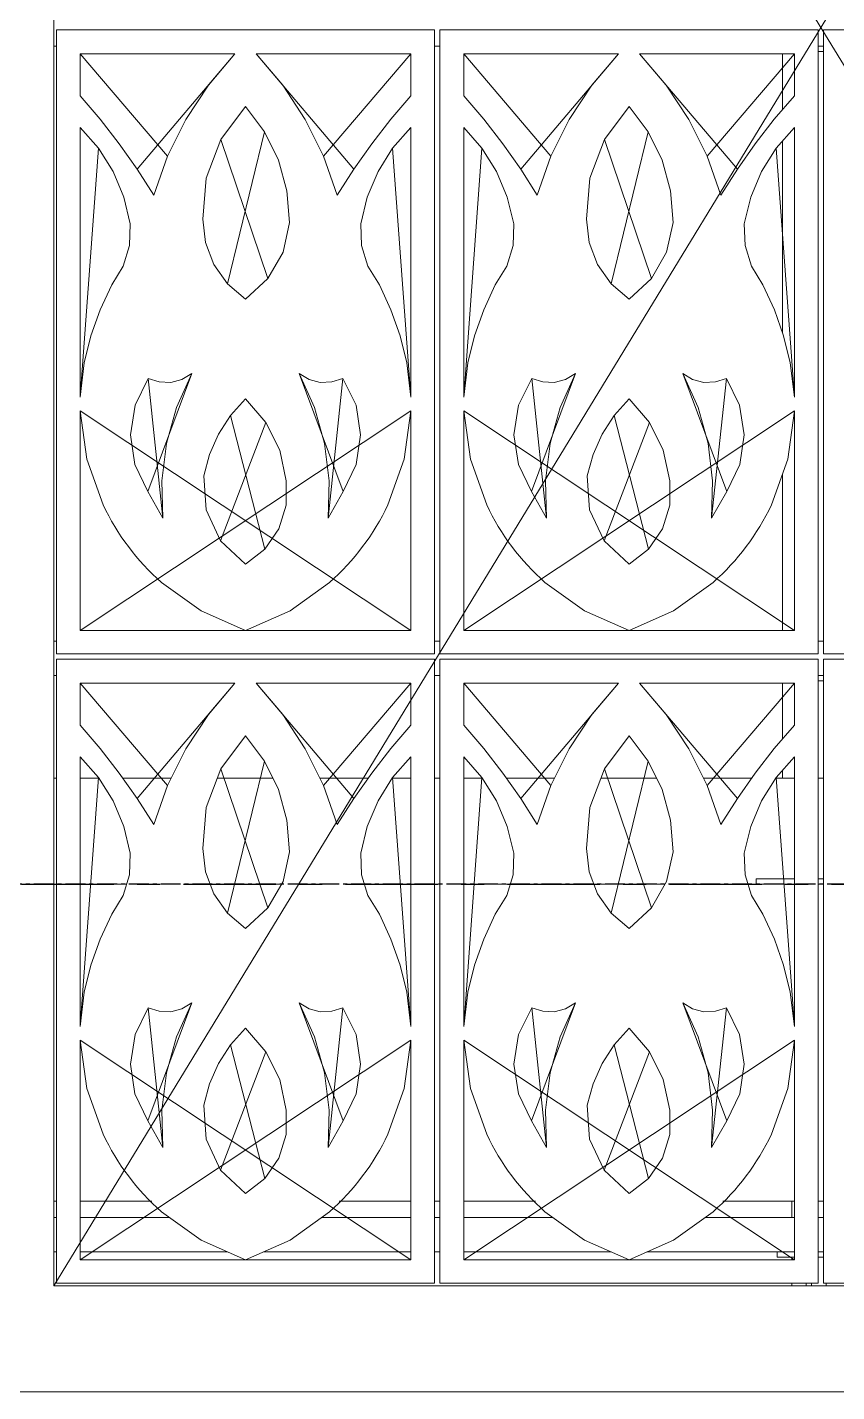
# Model space of a CAD drawing. Header units: millimetres. Extents: x -153298 to 620751, y -313239 to 250031.
# Drawn here: x 52608 to 54138, y 25366 to 27946 of the extents above; entities that cross this region are included whole.
import ezdxf

# ---------------------------------------------------------------- set-up
doc = ezdxf.new("R2010")
doc.units = ezdxf.units.MM
for name, pattern in [('CENTER', [2, 1.25, -0.25, 0.25, -0.25]), ('TA_GL_000.70000', [1.925, 0.7, -0.175, 0.175, -0.175, 0.7]), ('XKITLINE00', [0])]:
    doc.linetypes.add(name, pattern=pattern)
for name, color, linetype in [('000 - 0_SYM_DWG_GRIDLINE_MAIN_COLOR_251', 251, 'Continuous'), ('000 - EXISTING_BUILDING_MAIN_COLOR_251', 251, 'Continuous'), ('000 - EXISTING_BUILDING_MAIN_COLOR_3', 3, 'Continuous'), ('000 - GRID', 251, 'CENTER')]:
    doc.layers.add(name, color=color, linetype=linetype)
doc.layers.add('Part', color=2, linetype='Continuous', lineweight=0)
doc.styles.add('TA', font='', dxfattribs={"height": 4.5})
doc.styles.get('TA').set_extended_font_data('Cordia New')

# ---------------------------------------------------------------- blocks, each defined once
blk = doc.blocks.new('*A13041267')
at = {"layer": 'Part', "linetype": 'XKITLINE00', "lineweight": 0}
for p, q in [((472.457912, 10.42254), (472.497911, 10.42254)), ((472.857919, 10.42254), (473.139185, 10.42254)), ((473.504635, 10.42254), (474.23285, 10.42254)), ((474.929858, 10.42254), (475.771649, 10.42254)), ((476.482964, 10.42254), (477.211179, 10.42254)), ((477.576629, 10.42254), (477.857895, 10.42254)), ((478.217911, 10.42254), (478.297911, 10.42254)), ((478.657919, 10.42254), (478.939185, 10.42254)), ((479.304635, 10.42254), (480.03285, 10.42254)), ((480.729858, 10.42254), (481.571649, 10.42254)), ((482.282964, 10.42254), (483.011179, 10.42254)), ((483.376629, 10.42254), (483.657895, 10.42254)), ((484.017911, 10.42254), (484.097911, 10.42254)), ((472.457912, 8.82254), (472.497911, 8.82254)), ((472.857919, 8.82254), (473.561046, 8.82254)), ((474.821795, 8.82254), (475.90225, 8.82254)), ((477.154768, 8.82254), (477.857895, 8.82254)), ((478.217911, 8.82254), (478.297911, 8.82254)), ((478.657919, 8.82254), (479.361046, 8.82254)), ((480.621795, 8.82254), (481.70225, 8.82254)), ((482.954768, 8.82254), (483.657895, 8.82254)), ((484.017911, 8.82254), (484.097911, 8.82254))]:
    blk.add_line(p, q, dxfattribs=at)
blk = doc.blocks.new('*A13051268')
at = {"layer": 'Part', "linetype": 'XKITLINE00', "lineweight": 0}
for p, q in [((472.457912, 8.822545), (472.497911, 8.822545)), ((472.857919, 8.822545), (473.561047, 8.822545)), ((474.821793, 8.822545), (475.902253, 8.822545)), ((477.154767, 8.822545), (477.857895, 8.822545)), ((478.217911, 8.822545), (478.297911, 8.822545)), ((478.657919, 8.822545), (479.361047, 8.822545)), ((480.621793, 8.822545), (481.702253, 8.822545)), ((482.954767, 8.822545), (483.657895, 8.822545)), ((484.017911, 8.822545), (484.097911, 8.822545)), ((472.457912, 4.022545), (472.497911, 4.022545)), ((472.857919, 4.022545), (473.941614, 4.022545)), ((476.7742, 4.022545), (477.857895, 4.022545)), ((478.217911, 4.022545), (478.297911, 4.022545)), ((478.657919, 4.022545), (479.741614, 4.022545)), ((482.5742, 4.022545), (483.657895, 4.022545)), ((484.017911, 4.022545), (484.097911, 4.022545))]:
    blk.add_line(p, q, dxfattribs=at)
blk = doc.blocks.new('*A17691722')
at = {"layer": '000 - EXISTING_BUILDING_MAIN_COLOR_3', "linetype": 'XKITLINE00', "lineweight": 0}
for p, q in [((495.657912, 40.822545), (472.457912, 2.742546)), ((472.457912, 40.822545), (495.657912, 2.742546)), ((472.457912, 2.742546), (472.457912, 40.822545)), ((495.657912, 2.742546), (472.457912, 2.742546)), ((398.857909, 1.142546), (521.257903, 1.142546))]:
    blk.add_line(p, q, dxfattribs=at)
blk = doc.blocks.new('*A17701723')
at = {"layer": 'Part', "linetype": 'XKITLINE00', "lineweight": 0}
for p, q in [((472.457912, 12.498517), (472.497911, 12.498517)), ((478.217911, 12.498517), (478.297911, 12.498517)), ((484.017911, 12.498517), (484.097911, 12.498517)), ((472.457912, 11.978517), (472.497911, 11.978517)), ((478.217911, 11.978517), (478.297911, 11.978517)), ((484.017911, 11.978517), (484.097911, 11.978517))]:
    blk.add_line(p, q, dxfattribs=at)
blk = doc.blocks.new('*A17711724')
at = {"layer": 'Part', "linetype": 'XKITLINE00', "lineweight": 0}
for p, q in [((472.457912, 21.498517), (472.497911, 21.498517)), ((478.217911, 21.498517), (478.297911, 21.498517)), ((484.017911, 21.498517), (484.097911, 21.498517))]:
    blk.add_line(p, q, dxfattribs=at)
blk = doc.blocks.new('*A17741727')
at = {"layer": 'Part', "linetype": 'XKITLINE00', "lineweight": 0}
for p, q in [((472.457912, 3.778517), (472.497911, 3.778517)), ((472.857919, 3.778517), (474.208691, 3.778517)), ((476.507123, 3.778517), (477.857895, 3.778517)), ((478.217911, 3.778517), (478.297911, 3.778517)), ((478.657919, 3.778517), (480.008691, 3.778517)), ((482.307123, 3.778517), (483.657895, 3.778517)), ((484.017911, 3.778517), (484.097911, 3.778517)), ((472.457912, 3.258517), (472.497911, 3.258517)), ((472.857919, 3.258517), (475.087711, 3.258517)), ((475.628117, 3.258517), (477.857895, 3.258517)), ((478.217911, 3.258517), (478.297911, 3.258517)), ((478.657919, 3.258517), (480.887711, 3.258517)), ((481.428117, 3.258517), (483.657895, 3.258517)), ((484.017911, 3.258517), (484.097911, 3.258517))]:
    blk.add_line(p, q, dxfattribs=at)
blk = doc.blocks.new('*A17791732')
at = {"layer": 'Part', "linetype": 'XKITLINE00', "lineweight": 0}
blk.add_line((484.017911, 21.418517), (484.097911, 21.418517), dxfattribs=at)
blk = doc.blocks.new('*A18991848')
at = {"layer": 'Part', "linetype": 'XKITLINE00', "lineweight": 0}
for p, q in [((483.837855, 2.742546), (483.837855, 2.782517)), ((483.917855, 2.742546), (483.917855, 2.782517))]:
    blk.add_line(p, q, dxfattribs=at)
blk = doc.blocks.new('*A19001849')
at = {"layer": 'Part', "linetype": 'XKITLINE00', "lineweight": 0}
for p, q in [((483.397855, 3.258517), (483.397855, 3.178517)), ((483.397855, 3.178517), (483.657895, 3.178517)), ((484.017911, 3.178517), (484.097911, 3.178517))]:
    blk.add_line(p, q, dxfattribs=at)
blk = doc.blocks.new('*A19011850')
at = {"layer": 'Part', "linetype": 'XKITLINE00', "lineweight": 0}
for p, q in [((483.617855, 3.778517), (483.617855, 4.022545)), ((483.617855, 3.138387), (483.617855, 3.178517)), ((483.617855, 2.742546), (483.617855, 2.782517)), ((484.137855, 2.742546), (484.137855, 2.782517))]:
    blk.add_line(p, q, dxfattribs=at)
blk = doc.blocks.new('*A19091858')
at = {"layer": 'Part', "linetype": 'XKITLINE00', "lineweight": 0}
blk.add_line((472.457912, 8.822545), (472.497888, 8.822545), dxfattribs=at)
blk = doc.blocks.new('*A19111860')
at = {"layer": '000 - EXISTING_BUILDING_MAIN_COLOR_251', "linetype": 'XKITLINE00', "lineweight": 0}
for p, q in [((472.497911, 12.302517), (472.497911, 21.742517)), ((472.497911, 21.742517), (478.217911, 21.742517)), ((478.217911, 21.742517), (478.217911, 12.302517)), ((478.297911, 12.302517), (478.297911, 21.742517)), ((478.297911, 21.742517), (484.017911, 21.742517)), ((484.017911, 21.742517), (484.017911, 12.302517)), ((489.817911, 21.742517), (484.097911, 21.742517)), ((484.097911, 21.742517), (484.097911, 12.302517)), ((472.857919, 21.382523), (475.197671, 21.383195)), ((472.857919, 21.382523), (474.177312, 19.830619)), ((472.857919, 20.745377), (472.857919, 21.382523)), ((475.197671, 21.383195), (473.718825, 19.638561)), ((475.197671, 21.383195), (474.795711, 20.90812)), ((475.518143, 21.383195), (476.996989, 19.638561)), ((475.920103, 20.90812), (475.518143, 21.383195)), ((475.518143, 21.383195), (477.857895, 21.382523)), ((477.857895, 21.382523), (476.538502, 19.830619)), ((477.857895, 21.382523), (477.857895, 20.745377)), ((478.657919, 21.382523), (480.997671, 21.383195)), ((478.657919, 21.382523), (479.977312, 19.830619)), ((478.657919, 20.745377), (478.657919, 21.382523)), ((480.997671, 21.383195), (479.518825, 19.638561)), ((480.997671, 21.383195), (480.595711, 20.90812)), ((481.318143, 21.383195), (482.796989, 19.638561)), ((481.720103, 20.90812), (481.318143, 21.383195)), ((481.318143, 21.383195), (483.657895, 21.382523)), ((483.657895, 21.382523), (482.338502, 19.830619)), ((483.657895, 21.382523), (483.657895, 20.745377)), ((474.795711, 20.90812), (474.453931, 20.388068)), ((476.261883, 20.388068), (475.920103, 20.90812)), ((480.595711, 20.90812), (480.253931, 20.388068)), ((482.061883, 20.388068), (481.720103, 20.90812)), ((473.162219, 20.39014), (472.857919, 20.745377)), ((477.553595, 20.39014), (477.857895, 20.745377)), ((478.962219, 20.39014), (478.657919, 20.745377)), ((483.353595, 20.39014), (483.657895, 20.745377)), ((474.984028, 20.086175), (475.357895, 20.585694)), ((475.357895, 20.585694), (475.644908, 20.201065)), ((480.784028, 20.086175), (481.157895, 20.585694)), ((481.157895, 20.585694), (481.444908, 20.201065)), ((472.857919, 20.266434), (472.857919, 16.186434)), ((473.132936, 19.952518), (472.857919, 20.266434)), ((473.449402, 20.020927), (473.162219, 20.39014)), ((474.453931, 20.388068), (474.177312, 19.830619)), ((476.538502, 19.830619), (476.261883, 20.388068)), ((477.553595, 20.39014), (477.266412, 20.020927)), ((477.582878, 19.952518), (477.857895, 20.266434)), ((477.857895, 20.266434), (477.857895, 16.186434)), ((478.657919, 20.266434), (478.657919, 16.186434)), ((478.932936, 19.952518), (478.657919, 20.266434)), ((479.249402, 20.020927), (478.962219, 20.39014)), ((480.253931, 20.388068), (479.977312, 19.830619)), ((482.338502, 19.830619), (482.061883, 20.388068)), ((483.353595, 20.39014), (483.066412, 20.020927)), ((483.382878, 19.952518), (483.657895, 20.266434)), ((483.657895, 20.266434), (483.657895, 16.186434)), ((473.718825, 19.638561), (473.449402, 20.020927)), ((474.763857, 19.502377), (474.984028, 20.086175)), ((474.984028, 20.086175), (475.695296, 17.983653)), ((475.644908, 20.201065), (475.084853, 17.901446)), ((475.644908, 20.201065), (475.856162, 19.770151)), ((477.266412, 20.020927), (476.996989, 19.638561)), ((479.518825, 19.638561), (479.249402, 20.020927)), ((480.563857, 19.502377), (480.784028, 20.086175)), ((480.784028, 20.086175), (481.495296, 17.983653)), ((481.444908, 20.201065), (480.884853, 17.901446)), ((481.444908, 20.201065), (481.656162, 19.770151)), ((483.066412, 20.020927), (482.796989, 19.638561)), ((473.132936, 19.952518), (472.857919, 16.186434)), ((473.132936, 19.952518), (473.354443, 19.598805)), ((474.177312, 19.830619), (473.969888, 19.243897)), ((476.745926, 19.243897), (476.538502, 19.830619)), ((477.361371, 19.598805), (477.582878, 19.952518)), ((477.582878, 19.952518), (477.857895, 16.186434)), ((478.932936, 19.952518), (478.657919, 16.186434)), ((478.932936, 19.952518), (479.154443, 19.598805)), ((479.977312, 19.830619), (479.769888, 19.243897)), ((482.545926, 19.243897), (482.338502, 19.830619)), ((483.161371, 19.598805), (483.382878, 19.952518)), ((483.382878, 19.952518), (483.657895, 16.186434)), ((473.969888, 19.243897), (473.718825, 19.638561)), ((475.856162, 19.770151), (475.984427, 19.307697)), ((476.996989, 19.638561), (476.745926, 19.243897)), ((479.769888, 19.243897), (479.518825, 19.638561)), ((481.656162, 19.770151), (481.784427, 19.307697)), ((482.796989, 19.638561), (482.545926, 19.243897)), ((473.354443, 19.598805), (473.516785, 19.214328)), ((474.714758, 18.880376), (474.763857, 19.502377)), ((477.199029, 19.214328), (477.361371, 19.598805)), ((479.154443, 19.598805), (479.316785, 19.214328)), ((480.514758, 18.880376), (480.563857, 19.502377)), ((482.999029, 19.214328), (483.161371, 19.598805)), ((473.615815, 18.808901), (473.516785, 19.214328)), ((476.025313, 18.829529), (475.984427, 19.307697)), ((477.099998, 18.808901), (477.199029, 19.214328)), ((479.415815, 18.808901), (479.316785, 19.214328)), ((481.825313, 18.829529), (481.784427, 19.307697)), ((482.899998, 18.808901), (482.999029, 19.214328)), ((473.615815, 18.808901), (473.603508, 18.481042)), ((474.752504, 18.525819), (474.714758, 18.880376)), ((476.025313, 18.829529), (475.924698, 18.381468)), ((477.112306, 18.481042), (477.099998, 18.808901)), ((479.415815, 18.808901), (479.403508, 18.481042)), ((480.552504, 18.525819), (480.514758, 18.880376)), ((481.825313, 18.829529), (481.724698, 18.381468)), ((482.912306, 18.481042), (482.899998, 18.808901)), ((473.603508, 18.481042), (473.50734, 18.167363)), ((474.878596, 18.192297), (474.752504, 18.525819)), ((475.924698, 18.381468), (475.695296, 17.983653)), ((477.208474, 18.167363), (477.112306, 18.481042)), ((479.403508, 18.481042), (479.30734, 18.167363)), ((480.678596, 18.192297), (480.552504, 18.525819)), ((481.724698, 18.381468), (481.495296, 17.983653)), ((483.008474, 18.167363), (482.912306, 18.481042)), ((473.333773, 17.888944), (473.50734, 18.167363)), ((475.084853, 17.901446), (474.878596, 18.192297)), ((477.382041, 17.888944), (477.208474, 18.167363)), ((479.133773, 17.888944), (479.30734, 18.167363)), ((480.884853, 17.901446), (480.678596, 18.192297)), ((483.182041, 17.888944), (483.008474, 18.167363)), ((475.695296, 17.983653), (475.357895, 17.672135)), ((481.495296, 17.983653), (481.157895, 17.672135)), ((473.333773, 17.888944), (473.159609, 17.508841)), ((475.357895, 17.672135), (475.084853, 17.901446)), ((477.556205, 17.508841), (477.382041, 17.888944)), ((479.133773, 17.888944), (478.959609, 17.508841)), ((481.157895, 17.672135), (480.884853, 17.901446)), ((483.356205, 17.508841), (483.182041, 17.888944)), ((473.159609, 17.508841), (473.021038, 17.114367)), ((477.694776, 17.114367), (477.556205, 17.508841)), ((478.959609, 17.508841), (478.821038, 17.114367)), ((483.494776, 17.114367), (483.356205, 17.508841)), ((473.021038, 17.114367), (472.919228, 16.708848)), ((477.796585, 16.708848), (477.694776, 17.114367)), ((478.821038, 17.114367), (478.719228, 16.708848)), ((483.596585, 16.708848), (483.494776, 17.114367)), ((472.919228, 16.708848), (472.857919, 16.186434)), ((474.545884, 16.545792), (473.881119, 14.761918)), ((474.545884, 16.545792), (474.31483, 16.029249)), ((474.396155, 16.455593), (474.545884, 16.545792)), ((476.16993, 16.545792), (476.834695, 14.761918)), ((476.400984, 16.029249), (476.16993, 16.545792)), ((476.16993, 16.545792), (476.319659, 16.455593)), ((477.857895, 16.186434), (477.796585, 16.708848)), ((478.719228, 16.708848), (478.657919, 16.186434)), ((480.345884, 16.545792), (479.681119, 14.761918)), ((480.345884, 16.545792), (480.11483, 16.029249)), ((480.196155, 16.455593), (480.345884, 16.545792)), ((481.96993, 16.545792), (482.634695, 14.761918)), ((482.200984, 16.029249), (481.96993, 16.545792)), ((481.96993, 16.545792), (482.119659, 16.455593)), ((483.657895, 16.186434), (483.596585, 16.708848)), ((473.687051, 16.065111), (473.886307, 16.471741)), ((473.886307, 16.471741), (474.108994, 14.356827)), ((473.886307, 16.471741), (474.05231, 16.41699)), ((474.05231, 16.41699), (474.22702, 16.411456)), ((474.22702, 16.411456), (474.396155, 16.455593)), ((476.319659, 16.455593), (476.488793, 16.411456)), ((476.488793, 16.411456), (476.663504, 16.41699)), ((476.829507, 16.471741), (476.60682, 14.356827)), ((476.663504, 16.41699), (476.829507, 16.471741)), ((476.829507, 16.471741), (477.028763, 16.065111)), ((479.487051, 16.065111), (479.686307, 16.471741)), ((479.686307, 16.471741), (479.908994, 14.356827)), ((479.686307, 16.471741), (479.85231, 16.41699)), ((479.85231, 16.41699), (480.02702, 16.411456)), ((480.02702, 16.411456), (480.196155, 16.455593)), ((482.119659, 16.455593), (482.288793, 16.411456)), ((482.288793, 16.411456), (482.463504, 16.41699)), ((482.629507, 16.471741), (482.40682, 14.356827)), ((482.463504, 16.41699), (482.629507, 16.471741)), ((482.629507, 16.471741), (482.828763, 16.065111)), ((475.132818, 15.912025), (475.357895, 16.16272)), ((475.357895, 16.16272), (475.665902, 15.80632)), ((480.932818, 15.912025), (481.157895, 16.16272)), ((481.157895, 16.16272), (481.465902, 15.80632)), ((477.857895, 12.658387), (472.857919, 15.978957)), ((477.857895, 15.978957), (472.857919, 12.658387)), ((472.857919, 12.658387), (472.857919, 15.978957)), ((472.857919, 15.978957), (472.959356, 15.249821)), ((473.617637, 15.617637), (473.687051, 16.065111)), ((474.31483, 16.029249), (474.163059, 15.484118)), ((474.94957, 15.62931), (475.132818, 15.912025)), ((475.132818, 15.912025), (475.651025, 13.890287)), ((476.552755, 15.484118), (476.400984, 16.029249)), ((477.028763, 16.065111), (477.098177, 15.617637)), ((477.756458, 15.249821), (477.857895, 15.978957)), ((477.857895, 15.978957), (477.857895, 12.658387)), ((483.657895, 12.658387), (478.657919, 15.978957)), ((483.657895, 15.978957), (478.657919, 12.658387)), ((478.657919, 12.658387), (478.657919, 15.978957)), ((478.657919, 15.978957), (478.759356, 15.249821)), ((479.417637, 15.617637), (479.487051, 16.065111)), ((480.11483, 16.029249), (479.963059, 15.484118)), ((480.74957, 15.62931), (480.932818, 15.912025)), ((480.932818, 15.912025), (481.451025, 13.890287)), ((482.352755, 15.484118), (482.200984, 16.029249)), ((482.828763, 16.065111), (482.898177, 15.617637)), ((483.556458, 15.249821), (483.657895, 15.978957)), ((483.657895, 15.978957), (483.657895, 12.658387)), ((475.665902, 15.80632), (474.982075, 14.014752)), ((475.665902, 15.80632), (475.87561, 15.384524)), ((481.465902, 15.80632), (480.782075, 14.014752)), ((481.465902, 15.80632), (481.67561, 15.384524)), ((473.684335, 15.16975), (473.617637, 15.617637)), ((474.163059, 15.484118), (474.093936, 14.922491)), ((474.812631, 15.321487), (474.94957, 15.62931)), ((476.621878, 14.922491), (476.552755, 15.484118)), ((477.098177, 15.617637), (477.031479, 15.16975)), ((479.484335, 15.16975), (479.417637, 15.617637)), ((479.963059, 15.484118), (479.893936, 14.922491)), ((480.612631, 15.321487), (480.74957, 15.62931)), ((482.421878, 14.922491), (482.352755, 15.484118)), ((482.898177, 15.617637), (482.831479, 15.16975)), ((474.725347, 14.996081), (474.812631, 15.321487)), ((475.87561, 15.384524), (475.973846, 14.92383)), ((480.525347, 14.996081), (480.612631, 15.321487)), ((481.67561, 15.384524), (481.773846, 14.92383)), ((472.959356, 15.249821), (473.205602, 14.55607)), ((473.881119, 14.761918), (473.684335, 15.16975)), ((477.031479, 15.16975), (476.834695, 14.761918)), ((477.510212, 14.55607), (477.756458, 15.249821)), ((478.759356, 15.249821), (479.005602, 14.55607)), ((479.681119, 14.761918), (479.484335, 15.16975)), ((482.831479, 15.16975), (482.634695, 14.761918)), ((483.310212, 14.55607), (483.556458, 15.249821)), ((474.093936, 14.922491), (474.108994, 14.356827)), ((474.761087, 14.481185), (474.725347, 14.996081)), ((475.97361, 14.551665), (475.973846, 14.92383)), ((476.60682, 14.356827), (476.621878, 14.922491)), ((479.893936, 14.922491), (479.908994, 14.356827)), ((480.561087, 14.481185), (480.525347, 14.996081)), ((481.77361, 14.551665), (481.773846, 14.92383)), ((482.40682, 14.356827), (482.421878, 14.922491)), ((474.108994, 14.356827), (473.881119, 14.761918)), ((476.834695, 14.761918), (476.60682, 14.356827)), ((479.908994, 14.356827), (479.681119, 14.761918)), ((482.634695, 14.761918), (482.40682, 14.356827)), ((474.982075, 14.014752), (474.761087, 14.481185)), ((475.97361, 14.551665), (475.862653, 14.196425)), ((480.782075, 14.014752), (480.561087, 14.481185)), ((481.77361, 14.551665), (481.662653, 14.196425)), ((475.862653, 14.196425), (475.651025, 13.890287)), ((481.662653, 14.196425), (481.451025, 13.890287)), ((475.357895, 13.660981), (474.982075, 14.014752)), ((475.651025, 13.890287), (475.357895, 13.660981)), ((481.157895, 13.660981), (480.782075, 14.014752)), ((481.451025, 13.890287), (481.157895, 13.660981)), ((474.086609, 13.385891), (474.685244, 12.957448)), ((476.03057, 12.957448), (476.629205, 13.385891)), ((479.886609, 13.385891), (480.485244, 12.957448)), ((481.83057, 12.957448), (482.429205, 13.385891)), ((474.685244, 12.957448), (475.357919, 12.658387)), ((475.357919, 12.658387), (476.03057, 12.957448)), ((480.485244, 12.957448), (481.157919, 12.658387)), ((481.157919, 12.658387), (481.83057, 12.957448)), ((477.857895, 12.658387), (472.857919, 12.658387)), ((483.657895, 12.658387), (478.657919, 12.658387)), ((478.217911, 12.302517), (472.497911, 12.302517)), ((472.497911, 2.782517), (472.497911, 12.222517)), ((472.497911, 12.222517), (478.217911, 12.222517)), ((478.217911, 12.222517), (478.217911, 2.782517)), ((484.017911, 12.302517), (478.297911, 12.302517)), ((478.297911, 2.782517), (478.297911, 12.222517)), ((478.297911, 12.222517), (484.017911, 12.222517)), ((484.017911, 12.222517), (484.017911, 2.782517)), ((484.097911, 12.302517), (489.817911, 12.302517)), ((489.817911, 12.222517), (484.097911, 12.222517)), ((484.097911, 12.222517), (484.097911, 2.782517)), ((472.857919, 11.862523), (475.197671, 11.863195)), ((472.857919, 11.862523), (474.177312, 10.310619)), ((472.857919, 11.225377), (472.857919, 11.862523)), ((475.197671, 11.863195), (473.718825, 10.118561)), ((475.197671, 11.863195), (474.795711, 11.38812)), ((475.518143, 11.863195), (476.996989, 10.118561)), ((475.920103, 11.38812), (475.518143, 11.863195)), ((475.518143, 11.863195), (477.857895, 11.862523)), ((477.857895, 11.862523), (476.538502, 10.310619)), ((477.857895, 11.862523), (477.857895, 11.225377)), ((478.657919, 11.862523), (480.997671, 11.863195)), ((478.657919, 11.862523), (479.977312, 10.310619)), ((478.657919, 11.225377), (478.657919, 11.862523)), ((480.997671, 11.863195), (479.518825, 10.118561)), ((480.997671, 11.863195), (480.595711, 11.38812)), ((481.318143, 11.863195), (482.796989, 10.118561)), ((481.720103, 11.38812), (481.318143, 11.863195)), ((481.318143, 11.863195), (483.657895, 11.862523)), ((483.657895, 11.862523), (482.338502, 10.310619)), ((483.657895, 11.862523), (483.657895, 11.225377)), ((474.795711, 11.38812), (474.453931, 10.868068)), ((476.261883, 10.868068), (475.920103, 11.38812)), ((480.595711, 11.38812), (480.253931, 10.868068)), ((482.061883, 10.868068), (481.720103, 11.38812)), ((473.162219, 10.87014), (472.857919, 11.225377)), ((477.553595, 10.87014), (477.857895, 11.225377)), ((478.962219, 10.87014), (478.657919, 11.225377)), ((483.353595, 10.87014), (483.657895, 11.225377)), ((474.984028, 10.566175), (475.357895, 11.065694)), ((475.357895, 11.065694), (475.644908, 10.681065)), ((480.784028, 10.566175), (481.157895, 11.065694)), ((481.157895, 11.065694), (481.444908, 10.681065)), ((472.857919, 10.746434), (472.857919, 6.666434)), ((473.132936, 10.432518), (472.857919, 10.746434)), ((473.449402, 10.500927), (473.162219, 10.87014)), ((474.453931, 10.868068), (474.177312, 10.310619)), ((476.538502, 10.310619), (476.261883, 10.868068)), ((477.553595, 10.87014), (477.266412, 10.500927)), ((477.582878, 10.432518), (477.857895, 10.746434)), ((477.857895, 10.746434), (477.857895, 6.666434)), ((478.657919, 10.746434), (478.657919, 6.666434)), ((478.932936, 10.432518), (478.657919, 10.746434)), ((479.249402, 10.500927), (478.962219, 10.87014)), ((480.253931, 10.868068), (479.977312, 10.310619)), ((482.338502, 10.310619), (482.061883, 10.868068)), ((483.353595, 10.87014), (483.066412, 10.500927)), ((483.382878, 10.432518), (483.657895, 10.746434)), ((483.657895, 10.746434), (483.657895, 6.666434)), ((474.763857, 9.982377), (474.984028, 10.566175)), ((474.984028, 10.566175), (475.695296, 8.463653)), ((475.644908, 10.681065), (475.084853, 8.381446)), ((475.644908, 10.681065), (475.856162, 10.250151)), ((480.563857, 9.982377), (480.784028, 10.566175)), ((480.784028, 10.566175), (481.495296, 8.463653)), ((481.444908, 10.681065), (480.884853, 8.381446)), ((481.444908, 10.681065), (481.656162, 10.250151)), ((473.132936, 10.432518), (472.857919, 6.666434)), ((473.132936, 10.432518), (473.354443, 10.078805)), ((473.718825, 10.118561), (473.449402, 10.500927)), ((477.266412, 10.500927), (476.996989, 10.118561)), ((477.361371, 10.078805), (477.582878, 10.432518)), ((477.582878, 10.432518), (477.857895, 6.666434)), ((478.932936, 10.432518), (478.657919, 6.666434)), ((478.932936, 10.432518), (479.154443, 10.078805)), ((479.518825, 10.118561), (479.249402, 10.500927)), ((483.066412, 10.500927), (482.796989, 10.118561)), ((483.161371, 10.078805), (483.382878, 10.432518)), ((483.382878, 10.432518), (483.657895, 6.666434)), ((473.969888, 9.723897), (473.718825, 10.118561)), ((474.177312, 10.310619), (473.969888, 9.723897)), ((475.856162, 10.250151), (475.984427, 9.787697)), ((476.745926, 9.723897), (476.538502, 10.310619)), ((476.996989, 10.118561), (476.745926, 9.723897)), ((479.769888, 9.723897), (479.518825, 10.118561)), ((479.977312, 10.310619), (479.769888, 9.723897)), ((481.656162, 10.250151), (481.784427, 9.787697)), ((482.545926, 9.723897), (482.338502, 10.310619)), ((482.796989, 10.118561), (482.545926, 9.723897)), ((473.354443, 10.078805), (473.516785, 9.694328)), ((474.714758, 9.360376), (474.763857, 9.982377)), ((477.199029, 9.694328), (477.361371, 10.078805)), ((479.154443, 10.078805), (479.316785, 9.694328)), ((480.514758, 9.360376), (480.563857, 9.982377)), ((482.999029, 9.694328), (483.161371, 10.078805)), ((476.025313, 9.309529), (475.984427, 9.787697)), ((481.825313, 9.309529), (481.784427, 9.787697)), ((473.615815, 9.288901), (473.516785, 9.694328)), ((477.099998, 9.288901), (477.199029, 9.694328)), ((479.415815, 9.288901), (479.316785, 9.694328)), ((482.899998, 9.288901), (482.999029, 9.694328)), ((473.615815, 9.288901), (473.603508, 8.961042)), ((474.752504, 9.005819), (474.714758, 9.360376)), ((476.025313, 9.309529), (475.924698, 8.861468)), ((477.112306, 8.961042), (477.099998, 9.288901)), ((479.415815, 9.288901), (479.403508, 8.961042)), ((480.552504, 9.005819), (480.514758, 9.360376)), ((481.825313, 9.309529), (481.724698, 8.861468)), ((482.912306, 8.961042), (482.899998, 9.288901)), ((473.603508, 8.961042), (473.50734, 8.647363)), ((474.878596, 8.672297), (474.752504, 9.005819)), ((477.208474, 8.647363), (477.112306, 8.961042)), ((479.403508, 8.961042), (479.30734, 8.647363)), ((480.678596, 8.672297), (480.552504, 9.005819)), ((483.008474, 8.647363), (482.912306, 8.961042)), ((475.084853, 8.381446), (474.878596, 8.672297)), ((475.924698, 8.861468), (475.695296, 8.463653)), ((480.884853, 8.381446), (480.678596, 8.672297)), ((481.724698, 8.861468), (481.495296, 8.463653)), ((473.333773, 8.368944), (473.50734, 8.647363)), ((475.695296, 8.463653), (475.357895, 8.152135)), ((477.382041, 8.368944), (477.208474, 8.647363)), ((479.133773, 8.368944), (479.30734, 8.647363)), ((481.495296, 8.463653), (481.157895, 8.152135)), ((483.182041, 8.368944), (483.008474, 8.647363)), ((473.333773, 8.368944), (473.159609, 7.988841)), ((475.357895, 8.152135), (475.084853, 8.381446)), ((477.556205, 7.988841), (477.382041, 8.368944)), ((479.133773, 8.368944), (478.959609, 7.988841)), ((481.157895, 8.152135), (480.884853, 8.381446)), ((483.356205, 7.988841), (483.182041, 8.368944)), ((473.159609, 7.988841), (473.021038, 7.594367)), ((477.694776, 7.594367), (477.556205, 7.988841)), ((478.959609, 7.988841), (478.821038, 7.594367)), ((483.494776, 7.594367), (483.356205, 7.988841)), ((473.021038, 7.594367), (472.919228, 7.188848)), ((477.796585, 7.188848), (477.694776, 7.594367)), ((478.821038, 7.594367), (478.719228, 7.188848)), ((483.596585, 7.188848), (483.494776, 7.594367)), ((472.919228, 7.188848), (472.857919, 6.666434)), ((474.545884, 7.025792), (473.881119, 5.241918)), ((474.545884, 7.025792), (474.31483, 6.509249)), ((474.396155, 6.935593), (474.545884, 7.025792)), ((476.16993, 7.025792), (476.834695, 5.241918)), ((476.400984, 6.509249), (476.16993, 7.025792)), ((476.16993, 7.025792), (476.319659, 6.935593)), ((477.857895, 6.666434), (477.796585, 7.188848)), ((478.719228, 7.188848), (478.657919, 6.666434)), ((480.345884, 7.025792), (479.681119, 5.241918)), ((480.345884, 7.025792), (480.11483, 6.509249)), ((480.196155, 6.935593), (480.345884, 7.025792)), ((481.96993, 7.025792), (482.634695, 5.241918)), ((482.200984, 6.509249), (481.96993, 7.025792)), ((481.96993, 7.025792), (482.119659, 6.935593)), ((483.657895, 6.666434), (483.596585, 7.188848)), ((473.687051, 6.545111), (473.886307, 6.951741)), ((473.886307, 6.951741), (474.108994, 4.836827)), ((473.886307, 6.951741), (474.05231, 6.89699)), ((474.05231, 6.89699), (474.22702, 6.891456)), ((474.22702, 6.891456), (474.396155, 6.935593)), ((476.319659, 6.935593), (476.488793, 6.891456)), ((476.488793, 6.891456), (476.663504, 6.89699)), ((476.829507, 6.951741), (476.60682, 4.836827)), ((476.663504, 6.89699), (476.829507, 6.951741)), ((476.829507, 6.951741), (477.028763, 6.545111)), ((479.487051, 6.545111), (479.686307, 6.951741)), ((479.686307, 6.951741), (479.908994, 4.836827)), ((479.686307, 6.951741), (479.85231, 6.89699)), ((479.85231, 6.89699), (480.02702, 6.891456)), ((480.02702, 6.891456), (480.196155, 6.935593)), ((482.119659, 6.935593), (482.288793, 6.891456)), ((482.288793, 6.891456), (482.463504, 6.89699)), ((482.629507, 6.951741), (482.40682, 4.836827)), ((482.463504, 6.89699), (482.629507, 6.951741)), ((482.629507, 6.951741), (482.828763, 6.545111)), ((475.132818, 6.392025), (475.357895, 6.64272)), ((475.357895, 6.64272), (475.665902, 6.28632)), ((480.932818, 6.392025), (481.157895, 6.64272)), ((481.157895, 6.64272), (481.465902, 6.28632)), ((477.857895, 3.138387), (472.857919, 6.458957)), ((477.857895, 6.458957), (472.857919, 3.138387)), ((472.857919, 3.138387), (472.857919, 6.458957)), ((472.857919, 6.458957), (472.959356, 5.729821)), ((473.617637, 6.097637), (473.687051, 6.545111)), ((474.31483, 6.509249), (474.163059, 5.964118)), ((476.552755, 5.964118), (476.400984, 6.509249)), ((477.028763, 6.545111), (477.098177, 6.097637)), ((477.756458, 5.729821), (477.857895, 6.458957)), ((477.857895, 6.458957), (477.857895, 3.138387)), ((483.657895, 3.138387), (478.657919, 6.458957)), ((483.657895, 6.458957), (478.657919, 3.138387)), ((478.657919, 3.138387), (478.657919, 6.458957)), ((478.657919, 6.458957), (478.759356, 5.729821)), ((479.417637, 6.097637), (479.487051, 6.545111)), ((480.11483, 6.509249), (479.963059, 5.964118)), ((482.352755, 5.964118), (482.200984, 6.509249)), ((482.828763, 6.545111), (482.898177, 6.097637)), ((483.556458, 5.729821), (483.657895, 6.458957)), ((483.657895, 6.458957), (483.657895, 3.138387)), ((474.94957, 6.10931), (475.132818, 6.392025)), ((475.665902, 6.28632), (474.982075, 4.494752)), ((475.132818, 6.392025), (475.651025, 4.370287)), ((475.665902, 6.28632), (475.87561, 5.864524)), ((480.74957, 6.10931), (480.932818, 6.392025)), ((481.465902, 6.28632), (480.782075, 4.494752)), ((480.932818, 6.392025), (481.451025, 4.370287)), ((481.465902, 6.28632), (481.67561, 5.864524)), ((473.684335, 5.64975), (473.617637, 6.097637)), ((474.812631, 5.801487), (474.94957, 6.10931)), ((477.098177, 6.097637), (477.031479, 5.64975)), ((479.484335, 5.64975), (479.417637, 6.097637)), ((480.612631, 5.801487), (480.74957, 6.10931)), ((482.898177, 6.097637), (482.831479, 5.64975)), ((474.163059, 5.964118), (474.093936, 5.402491)), ((474.725347, 5.476081), (474.812631, 5.801487)), ((475.87561, 5.864524), (475.973846, 5.40383)), ((476.621878, 5.402491), (476.552755, 5.964118)), ((479.963059, 5.964118), (479.893936, 5.402491)), ((480.525347, 5.476081), (480.612631, 5.801487)), ((481.67561, 5.864524), (481.773846, 5.40383)), ((482.421878, 5.402491), (482.352755, 5.964118)), ((472.959356, 5.729821), (473.205602, 5.03607)), ((473.881119, 5.241918), (473.684335, 5.64975)), ((477.031479, 5.64975), (476.834695, 5.241918)), ((477.510212, 5.03607), (477.756458, 5.729821)), ((478.759356, 5.729821), (479.005602, 5.03607)), ((479.681119, 5.241918), (479.484335, 5.64975)), ((482.831479, 5.64975), (482.634695, 5.241918)), ((483.310212, 5.03607), (483.556458, 5.729821)), ((474.093936, 5.402491), (474.108994, 4.836827)), ((474.761087, 4.961185), (474.725347, 5.476081)), ((475.97361, 5.031665), (475.973846, 5.40383)), ((476.60682, 4.836827), (476.621878, 5.402491)), ((479.893936, 5.402491), (479.908994, 4.836827)), ((480.561087, 4.961185), (480.525347, 5.476081)), ((481.77361, 5.031665), (481.773846, 5.40383)), ((482.40682, 4.836827), (482.421878, 5.402491)), ((474.108994, 4.836827), (473.881119, 5.241918)), ((476.834695, 5.241918), (476.60682, 4.836827)), ((479.908994, 4.836827), (479.681119, 5.241918)), ((482.634695, 5.241918), (482.40682, 4.836827)), ((474.982075, 4.494752), (474.761087, 4.961185)), ((475.97361, 5.031665), (475.862653, 4.676425)), ((480.782075, 4.494752), (480.561087, 4.961185)), ((481.77361, 5.031665), (481.662653, 4.676425)), ((475.862653, 4.676425), (475.651025, 4.370287)), ((481.662653, 4.676425), (481.451025, 4.370287)), ((475.357895, 4.140981), (474.982075, 4.494752)), ((475.651025, 4.370287), (475.357895, 4.140981)), ((481.157895, 4.140981), (480.782075, 4.494752)), ((481.451025, 4.370287), (481.157895, 4.140981)), ((474.086609, 3.865891), (474.685244, 3.437448)), ((476.03057, 3.437448), (476.629205, 3.865891)), ((479.886609, 3.865891), (480.485244, 3.437448)), ((481.83057, 3.437448), (482.429205, 3.865891)), ((474.685244, 3.437448), (475.357919, 3.138387)), ((475.357919, 3.138387), (476.03057, 3.437448)), ((480.485244, 3.437448), (481.157919, 3.138387)), ((481.157919, 3.138387), (481.83057, 3.437448)), ((477.857895, 3.138387), (472.857919, 3.138387)), ((483.657895, 3.138387), (478.657919, 3.138387)), ((478.217911, 2.782517), (472.497911, 2.782517)), ((484.017911, 2.782517), (478.297911, 2.782517)), ((484.097911, 2.782517), (489.817911, 2.782517))]:
    blk.add_line(p, q, dxfattribs=at)
for centre, start, end in [((476.490858, 16.112746), 205.353329, 228.597597), ((474.224956, 16.112746), 311.402403, 334.646671), ((482.290858, 16.112746), 205.353329, 228.597597), ((480.024956, 16.112746), 311.402403, 334.646671), ((476.490858, 6.592746), 205.353329, 228.597597), ((474.224956, 6.592746), 311.402403, 334.646671), ((482.290858, 6.592746), 205.353329, 228.597597), ((480.024956, 6.592746), 311.402403, 334.646671)]:
    blk.add_arc(centre, 3.635402, start, end, dxfattribs=at)
blk = doc.blocks.new('*A19121861')
at = {"layer": 'Part', "linetype": 'XKITLINE00', "lineweight": 0}
for p, q in [((483.477855, 20.5352), (483.477855, 21.382575)), ((483.477855, 17.162535), (483.477855, 20.060929)), ((483.477855, 12.658387), (483.477855, 15.028372)), ((483.477855, 11.0152), (483.477855, 11.862575)), ((483.477855, 10.42254), (483.477855, 10.540929))]:
    blk.add_line(p, q, dxfattribs=at)
blk = doc.blocks.new('*A19141863')
at = {"layer": 'Part', "linetype": 'XKITLINE00', "lineweight": 0}
for p, q in [((483.0778, 8.902545), (483.657895, 8.902545)), ((483.0778, 8.822545), (483.0778, 8.902545)), ((484.017911, 8.902545), (484.097911, 8.902545)), ((484.457919, 8.902545), (484.6778, 8.902545)), ((484.6778, 8.822545), (484.6778, 8.902545)), ((483.0778, 8.822545), (483.657895, 8.822545)), ((484.017911, 8.822545), (484.097911, 8.822545)), ((484.457919, 8.822545), (484.6778, 8.822545))]:
    blk.add_line(p, q, dxfattribs=at)
blk = doc.blocks.new('*A19151864')
at = {"layer": 'Part', "linetype": 'XKITLINE00', "lineweight": 0}
blk.add_line((484.017911, 11.898517), (484.097911, 11.898517), dxfattribs=at)
blk = doc.blocks.new('*U6394')
at = {"layer": '000 - 0_SYM_DWG_GRIDLINE_MAIN_COLOR_251', "color": 0, "linetype": 'ByBlock', "ltscale": 5}
blk.add_line((20, 0), (-651.806, 0), dxfattribs=at)
at = {"style": 'TA', "flags": 1}
blk.add_attdef('LOCATION', (6, -6), '', height=4.5, rotation=270, dxfattribs=at)
blk = doc.blocks.new('W-1-PP19-ST-ENT1-1_20260610-094632_ELEVATION_1_DIMS')
at = {"layer": '000 - GRID', "linetype": 'TA_GL_000.70000', "xscale": 50.00000000000004, "yscale": 50.00000000000004, "zscale": 50.00000000000004, "rotation": 180}
blk.add_blockref('*U6394', (-2830, 109750), dxfattribs=at)

msp = doc.modelspace()

# ---------------------------------------------------------------- linework, layer by layer
at = {"color": 1, "linetype": 'CENTER', "ltscale": 30}
msp.add_line((59557.5016, 26325.8988), (24877.4489, 26325.8988), dxfattribs=at)

# ---------------------------------------------------------------- block references
at = {"color": 6}
msp.add_blockref('W-1-PP19-ST-ENT1-1_20260610-094632_ELEVATION_1_DIMS', (32232.7713, -83424.1012), dxfattribs=at)
at = {"lineweight": 0, "xscale": 125, "yscale": 125, "zscale": 125}
for name in ['*A17691722', '*A19111860', '*A19091858', '*A19121861', '*A17711724', '*A17791732', '*A17701723', '*A19151864', '*A13041267', '*A13051268', '*A19141863', '*A19011850', '*A17741727', '*A19001849', '*A18991848']:
    msp.add_blockref(name, (-6399.4671, 25223.0807), dxfattribs=at)

doc.saveas('drawing.dxf')
